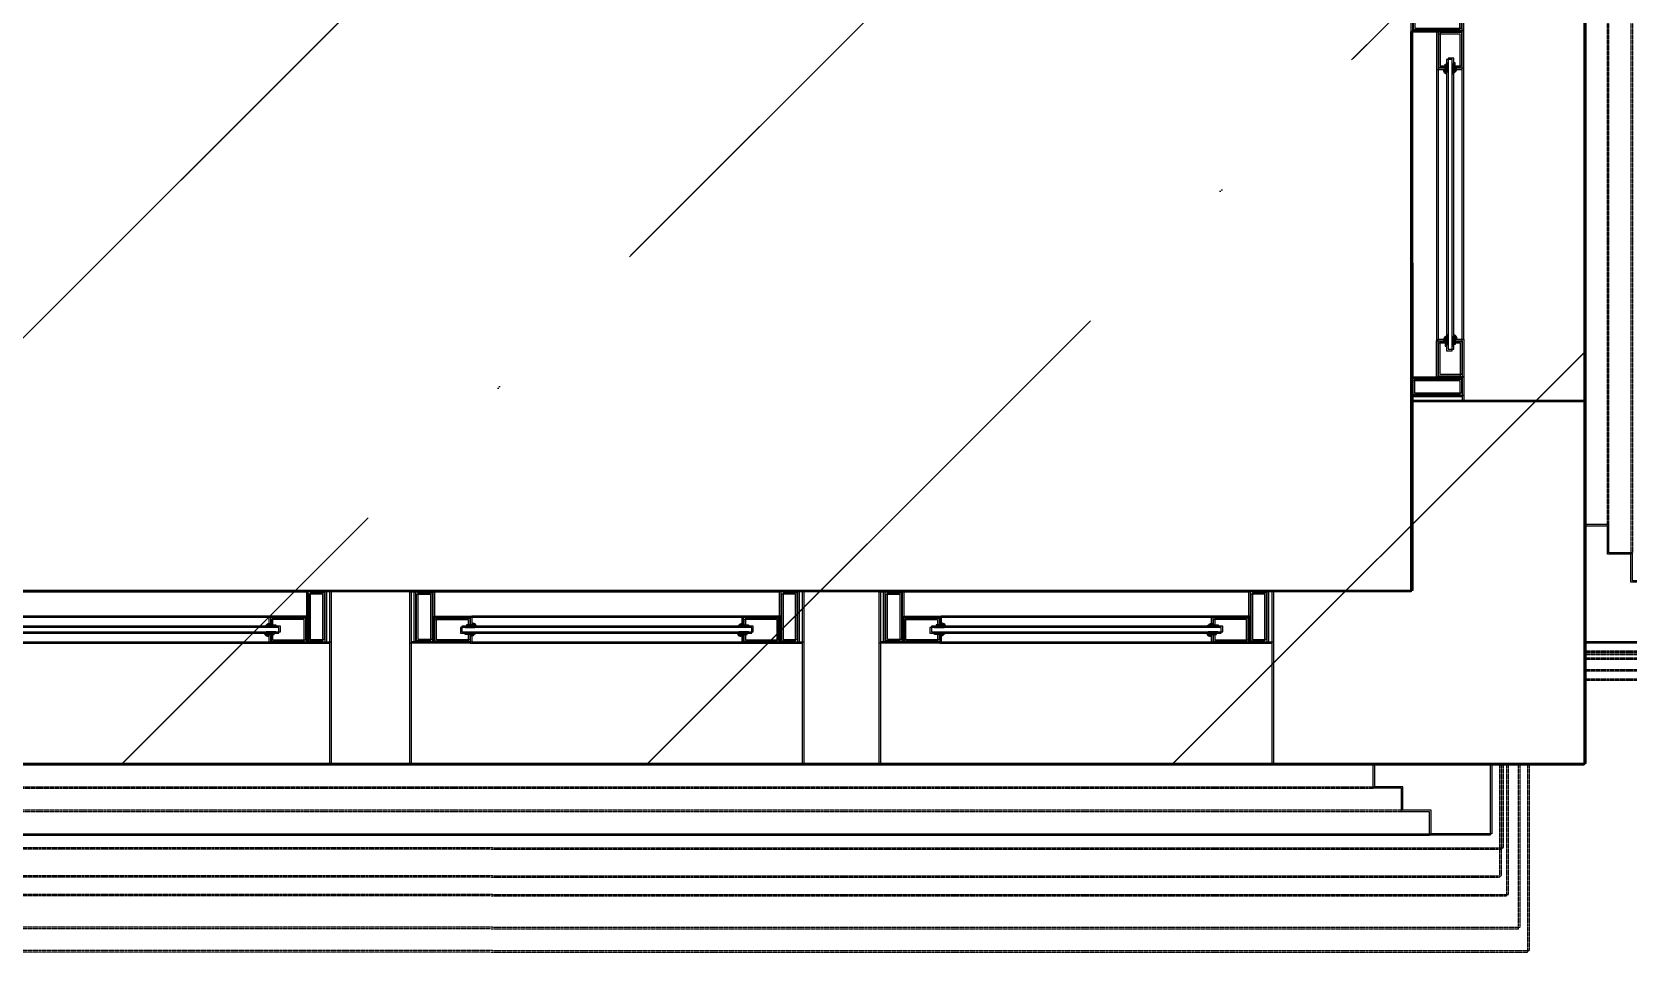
# Model space of a CAD drawing. Header units: inches. Extents: x 4821 to 127877, y 58012 to 433683.
# Drawn here: x 79558 to 82969, y 68505 to 70471 of the extents above; entities that cross this region are included whole.
import ezdxf

# ---------------------------------------------------------------- set-up
doc = ezdxf.new("R2010")
doc.units = ezdxf.units.IN
doc.header["$MEASUREMENT"] = 0
doc.linetypes.add('104-TYPICAL FLOOR$0$HIDDEN', pattern=[0.375, 0.25, -0.125])
for name, color, linetype in [('A-ELV', 11, 'Continuous'), ('A-LIN-10', 8, 'Continuous'), ('A-WAL-CMU', 7, 'Continuous'), ('A-WALL', 53, 'Continuous'), ('A-WIN', 141, 'Continuous'), ('HA', 9, 'Continuous')]:
    doc.layers.add(name, color=color, linetype=linetype)

# ---------------------------------------------------------------- blocks, each defined once
blk = doc.blocks.new('nn win')
for points in [[(1073782.3, -1333384.7, 0.506094), (1073772.7, -1333379.1), (1073772.7, -1333381.8), (1073761.4, -1333381.8), (1073761.4, -1333384.7)], [(1073782.3, -1333396.7, -0.506094), (1073772.7, -1333402.3), (1073772.7, -1333399.7), (1073761.4, -1333399.7), (1073761.4, -1333396.7)], [(1074343.1, -1333384.7, -0.506094), (1074352.7, -1333379.1), (1074352.7, -1333381.8), (1074364, -1333381.8), (1074364, -1333384.7)], [(1074343.1, -1333396.7, 0.506094), (1074352.7, -1333402.3), (1074352.7, -1333399.7), (1074364, -1333399.7), (1074364, -1333396.7)]]:
    blk.add_hatch(color=2).paths.add_polyline_path(points)
at = {"color": 2}
for p, q in [((1073652.7, -1333363.2, -517.5), (1073642.7, -1333363.2, -517.5)), ((1074472.7, -1333363.2, -517.5), (1074482.7, -1333363.2, -517.5)), ((1073642.7, -1333473.2, -517.5), (1073652.7, -1333473.2, -517.5)), ((1074482.7, -1333473.2, -517.5), (1074472.7, -1333473.2, -517.5))]:
    blk.add_line(p, q, dxfattribs=at)
for p, q in [((1074352.7, -1333363.2, 517.5), (1073772.7, -1333363.2, -517.5)), ((1073772.7, -1333418.2, -517.5), (1074352.7, -1333418.2, 517.5)), ((1074432.7, -1333473.2, 703), (1073692.7, -1333473.2, -517.5))]:
    blk.add_line(p, q)
at = {"color": 2, "elevation": 1035}
for points in [[(1073652.7, -1333473.2), (1073692.7, -1333473.2), (1073692.7, -1333363.2), (1073692.7, -1333363.2), (1073692.7, -1333363.2), (1073652.7, -1333363.2)], [(1074472.7, -1333473.2), (1074432.7, -1333473.2), (1074432.7, -1333363.2), (1074432.7, -1333363.2), (1074432.7, -1333363.2), (1074472.7, -1333363.2)]]:
    blk.add_lwpolyline(points, close=True, dxfattribs=at)
at = {"color": 9, "elevation": 1035}
for points in [[(1073657.7, -1333468.2), (1073687.7, -1333468.2), (1073687.7, -1333368.2), (1073657.7, -1333368.2)], [(1074467.7, -1333468.2), (1074437.7, -1333468.2), (1074437.7, -1333368.2), (1074467.7, -1333368.2)]]:
    blk.add_lwpolyline(points, close=True, dxfattribs=at)
at = {"color": 2}
for points, elevation in [([(1073772.7, -1333384.7), (1073772.7, -1333363.2), (1073692.7, -1333363.2), (1073692.7, -1333418.2), (1073772.7, -1333418.2), (1073772.7, -1333396.7)], -517.5), ([(1074352.7, -1333384.7), (1074352.7, -1333363.2), (1074432.7, -1333363.2), (1074432.7, -1333418.2), (1074352.7, -1333418.2), (1074352.7, -1333396.7)], 517.5)]:
    blk.add_lwpolyline(points, dxfattribs=dict(at, elevation=elevation))
at = {"color": 9}
for points, elevation in [([(1073768.2, -1333384.7), (1073768.2, -1333367.7), (1073697.2, -1333367.7), (1073697.2, -1333413.7), (1073768.2, -1333413.7), (1073768.2, -1333396.7)], -517.5), ([(1074357.2, -1333384.7), (1074357.2, -1333367.7), (1074428.2, -1333367.7), (1074428.2, -1333413.7), (1074357.2, -1333413.7), (1074357.2, -1333396.7)], 517.5)]:
    blk.add_lwpolyline(points, dxfattribs=dict(at, elevation=elevation))
at = {"elevation": 1035}
blk.add_lwpolyline([(1073751.4, -1333396.7), (1074374, -1333396.7), (1074374, -1333384.7), (1073751.4, -1333384.7)], close=True, dxfattribs=at)
at = {"color": 2, "elevation": 1035}
for points in [[(1073782.3, -1333384.7, 0.506094), (1073772.7, -1333379.1), (1073772.7, -1333381.8), (1073761.4, -1333381.8), (1073761.4, -1333384.7)], [(1073782.3, -1333396.7, -0.506094), (1073772.7, -1333402.3), (1073772.7, -1333399.7), (1073761.4, -1333399.7), (1073761.4, -1333396.7)], [(1074343.1, -1333384.7, -0.506094), (1074352.7, -1333379.1), (1074352.7, -1333381.8), (1074364, -1333381.8), (1074364, -1333384.7)], [(1074343.1, -1333396.7, 0.506094), (1074352.7, -1333402.3), (1074352.7, -1333399.7), (1074364, -1333399.7), (1074364, -1333396.7)]]:
    blk.add_lwpolyline(points, format="xyb", close=True, dxfattribs=at)
blk = doc.blocks.new('kr')
at = {"layer": 'A-ELV'}
blk.add_line((1023877.5, -1333095), (1020301.6, -1333095, 0), dxfattribs=at)
at = {"layer": 'A-ELV', "elevation": 0}
blk.add_lwpolyline([(1020171.6, -1333095), (1020301.6, -1333095), (1020301.6, -1333145), (1020361.6, -1333145), (1020361.6, -1333195), (1020421.6, -1333195), (1020421.6, -1333245), (1020171.6, -1333245), (1020171.6, -1333095)], dxfattribs=at)
at = {"layer": 'A-ELV'}
blk.add_lwpolyline([(1024007.5, -1333095), (1023877.5, -1333095), (1023877.5, -1333145), (1023817.5, -1333145), (1023817.5, -1333195), (1023757.5, -1333195), (1023757.5, -1333245), (1024007.5, -1333245), (1024007.5, -1333095)], dxfattribs=at)
at = {"layer": 'A-LIN-10', "linetype": '104-TYPICAL FLOOR$0$HIDDEN', "ltscale": 0.4}
for p, q in [((1020091.2, -1332845, 0), (1020091.2, -1333245, 0)), ((1022307.5, -1332845), (1020091.2, -1332845, 0)), ((1022307.5, -1332845), (1024087.8, -1332845)), ((1024087.8, -1332845), (1024087.8, -1333245)), ((1020111.2, -1332895, 0), (1020111.2, -1333245, 0)), ((1022307.5, -1332895), (1020111.2, -1332895, 0)), ((1022307.5, -1332895), (1024067.8, -1332895)), ((1024067.8, -1332895), (1024067.8, -1333245)), ((1022307.5, -1332965), (1020136.2, -1332965, 0)), ((1020136.2, -1332965, 0), (1020136.2, -1333245, 0)), ((1022307.5, -1332965), (1024042.8, -1332965)), ((1024042.8, -1332965), (1024042.8, -1333245)), ((1020136.2, -1333005, 0), (1020136.2, -1333245, 0)), ((1022307.5, -1333005), (1020151.2, -1333005, 0)), ((1020151.2, -1333005, 0), (1020151.2, -1333245, 0)), ((1022307.5, -1333005), (1024027.8, -1333005)), ((1024027.8, -1333005), (1024027.8, -1333245)), ((1024042.8, -1333005), (1024042.8, -1333245)), ((1020146.6, -1333065, 0), (1020146.6, -1333245, 0)), ((1022307.5, -1333065), (1020146.6, -1333065, 0)), ((1022307.5, -1333065), (1024032.5, -1333065)), ((1024032.5, -1333065), (1024032.5, -1333245)), ((1020361.6, -1333145, 0), (1023817.5, -1333145)), ((1023757.5, -1333195), (1020421.6, -1333195, 0))]:
    blk.add_line(p, q, dxfattribs=at)
blk = doc.blocks.new('FIRST SLAB EDGE')
at = {"layer": 'A-WAL-CMU'}
for p, q in [((1195942.3, -1737934.8), (1195942.3, -1741934.8)), ((1195572.3, -1741564.8), (1195572.3, -1741158.1)), ((1193432.5, -1741564.8, 0), (1193262.2, -1741564.8, 0)), ((1194435.5, -1741564.8, 0), (1194272.5, -1741564.8, 0)), ((1195573, -1741564.8, 0), (1195275.6, -1741564.8, 0))]:
    blk.add_line(p, q, dxfattribs=at)
for points, elevation in [([(1195572.3, -1741158.1), (1195942.3, -1741158.1)], 1209.3), ([(1193432.5, -1741564.8), (1193432.6, -1741934.8), (1193262.3, -1741934.8), (1193262.2, -1741564.8)], 0), ([(1194435.5, -1741564.8), (1194435.6, -1741934.8), (1194272.6, -1741934.8), (1194272.5, -1741564.8)], 0), ([(1195275.6, -1741564.8), (1195275.6, -1741934.8), (1195943, -1741934.8)], 0)]:
    blk.add_lwpolyline(points, dxfattribs=dict(at, elevation=elevation))
for p, rotation in [((2529187.3, -717666.7, 2057.5), 270), ((2215913.7, -3075179.8, 848.3), 180)]:
    blk.add_blockref('kr', p, dxfattribs=dict(at, rotation=rotation))
at = {"layer": 'A-WIN'}
for p, rotation in [((2529045.5, -666675.4, 1209.3), 270), ((2266904.9, -3075038, 0), 180), ((2267915.2, -3075038, 0), 180), ((2268918.3, -3075038, 0), 180)]:
    blk.add_blockref('nn win', p, dxfattribs=dict(at, rotation=rotation))

msp = doc.modelspace()

# ---------------------------------------------------------------- hatches: boundary and pattern name
at = {"layer": 'A-WALL'}
h = msp.add_hatch(dxfattribs=at)
h.set_pattern_fill('ANSI36', color=5, scale=250)
h.set_pattern_definition([(45, (-965085.9, -3816.7), (420.9495, 1543.4815), [1984.375, -396.875, 0, -396.875])])
h.paths.add_polyline_path([(82875.6, 80853.3), (80097.5, 80853.3), (80097.5, 82525.9), (66209.9, 82525.9), (66209.9, 68904.5), (82875.6, 68904.5)])
h.paths.add_polyline_path([(51096.6, 82525.9), (37209, 82525.9), (37209, 80853.3), (34431, 80853.3), (34431, 68904.5), (51096.6, 68904.5)])
h = msp.add_hatch(dxfattribs=at)
h.set_pattern_fill('ANSI36', color=5, scale=250)
h.set_pattern_definition([(45, (-965082.5, -3813.7), (420.9495, 1543.4815), [1984.375, -396.875, 0, -396.875])])
h.paths.add_polyline_path([(82879, 80856.3), (80100.9, 80856.3), (80100.9, 82528.8), (66213.3, 82528.8), (66213.3, 68907.5), (82879, 68907.5)])
h.paths.add_polyline_path([(51100, 82528.8), (37212.4, 82528.8), (37212.4, 80856.3), (34434.4, 80856.3), (34434.4, 68907.5), (51100, 68907.5)])

# ---------------------------------------------------------------- linework, layer by layer
for points in [[(82874.9, 99395.9), (82875, 89400.9), (87604.3, 89400.9), (87604.3, 80603.3), (82874.3, 80603.3), (82874.9, 68904.5), (66209.3, 68904.5), (66209.3, 82275.8), (51096, 82275.8), (51096, 68904.5), (34429, 68904.5), (34429.7, 80603.3), (29699.4, 80603.3), (29696.7, 89400.8), (34429.7, 89400.9), (34429.7, 99395.9), (82874.9, 99395.9)], [(82878.3, 99398.8), (82878.3, 89403.9), (87607.7, 89403.9), (87607.7, 80606.3), (82877.7, 80606.3), (82878.3, 68907.5), (66212.7, 68907.5), (66212.7, 82278.8), (51099.4, 82278.8), (51099.4, 68907.5), (34432.4, 68907.5), (34433.1, 80606.3), (29702.8, 80606.3), (29700.1, 89403.8), (34433.1, 89403.9), (34433.1, 99398.8), (82878.3, 99398.8)]]:
    msp.add_lwpolyline(points, dxfattribs=at)
at = {"layer": 'A-WALL', "elevation": 0}
for points in [[(66209.3, 68904.5), (82874.9, 68904.5), (82874.9, 80853.3), (80096.9, 80853.3), (80096.9, 82525.9), (66209.3, 82525.9), (66209.3, 68904.5)], [(66212.7, 68907.5), (82878.3, 68907.5), (82878.3, 80856.3), (80100.3, 80856.3), (80100.3, 82528.8), (66212.7, 82528.8), (66212.7, 68907.5)], [(82507.7, 79542.6), (82507.7, 71378.8), (82082.7, 71378.8), (82082.7, 70678.8), (82507.7, 70678.8), (82508.3, 69277.5), (66582.7, 69277.5)], [(82504.3, 79539.6), (82504.3, 71375.9), (82079.3, 71375.9), (82079.3, 70675.9), (82504.3, 70675.9), (82504.9, 69274.5), (66579.3, 69274.5)]]:
    msp.add_lwpolyline(points, dxfattribs=at)
at = {"layer": 'HA', "elevation": 0}
for points in [[(51096, 68904.5), (34430.4, 68904.5), (34430.4, 80603.3), (29699.4, 80603.3), (29698.8, 89398.6), (34429.7, 89398.6), (34429.7, 99395.9), (82874.9, 99395.9), (82875, 89400.9), (87604.3, 89400.9), (87575.6, 80603.3), (82874.9, 80603.3), (82874.9, 68904.5), (34429, 68907.1)], [(51099.4, 68907.5), (34433.8, 68907.5), (34433.8, 80606.3), (29702.8, 80606.3), (29702.2, 89401.6), (34433.1, 89401.6), (34433.1, 99398.8), (82878.3, 99398.8), (82878.3, 89403.9), (87607.7, 89403.9), (87579, 80606.3), (82878.3, 80606.3), (82878.3, 68907.5), (34432.4, 68910.1)]]:
    msp.add_lwpolyline(points, dxfattribs=at)

# ---------------------------------------------------------------- block references
at = {"layer": 'A-WAL-CMU'}
for p in [(-1113068, 1810839.4, 0), (-1113064.6, 1810842.4, 0)]:
    msp.add_blockref('FIRST SLAB EDGE', p, dxfattribs=at)

doc.saveas('drawing.dxf')
